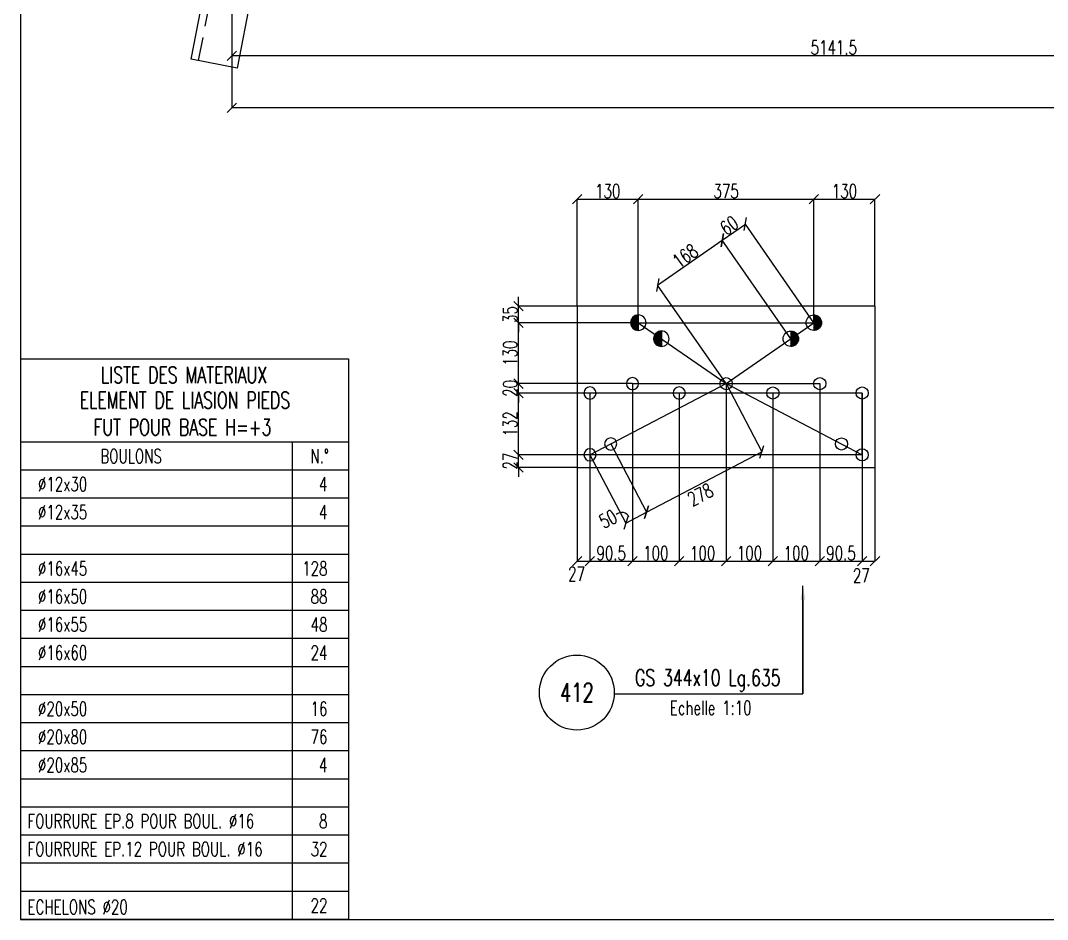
# Model space of a CAD drawing. Extents: x 533388 to 549608, y -33951 to -22449.
# Drawn here: x 533388 to 537773, y -33951 to -30111 of the extents above; entities that cross this region are included whole.
import ezdxf
from ezdxf.enums import TextEntityAlignment as Align

# ---------------------------------------------------------------- set-up
doc = ezdxf.new("R2010")
doc.units = 0
doc.header["$LTSCALE"] = 200
doc.header["$MEASUREMENT"] = 0
doc.linetypes.add('DASHED', pattern=[0.75, 0.5, -0.25])
doc.layers.get('0').update_dxf_attribs({"linetype": 'CONTINUOUS'})
for name, color, linetype in [('BOLLINI_1', 7, 'CONTINUOUS'), ('FORI', 2, 'CONTINUOUS'), ('LINEA_ANG', 2, 'CONTINUOUS'), ('LINEE_PIASTRE', 2, 'CONTINUOUS'), ('LM', 7, 'CONTINUOUS'), ('LP', 3, 'CONTINUOUS'), ('LS', 7, 'CONTINUOUS'), ('PIASTRE', 5, 'CONTINUOUS'), ('TRAT-Y', 7, 'DASHED')]:
    doc.layers.add(name, color=color, linetype=linetype)
doc.styles.add('QUOTE', font='ROMANS8.SHX', dxfattribs={"width": 0.7})
doc.styles.add('RD', font='ROMAND8.SHX', dxfattribs={"width": 0.7})
doc.styles.add('RQL', font='ROMANS8.SHX', dxfattribs={"width": 0.7})
doc.styles.add('RS', font='ROMANS8.shx', dxfattribs={"width": 0.7})
doc.styles.get("Standard").update_dxf_attribs({"font": 'ROMANS8.SHX', "width": 0.7})
doc.dimstyles.new('TRATTO', dxfattribs={"dimscale": 0, "dimtxt": 60, "dimasz": 40, "dimexe": 0, "dimexo": 0, "dimgap": 5, "dimtad": 1, "dimrnd": 0.5, "dimdsep": 46, "dimtxsty": 'RS', "dimblk1": 'OBLIQUE', "dimblk2": 'OBLIQUE', "dimsah": 1, "dimcen": 0.09, "dimclrd": 2, "dimclre": 2, "dimclrt": 7, "dimadec": 0, "dimazin": 0, "dimtfac": 1, "dimtix": 1, "dimtmove": 2, "dimatfit": 3, "dimfxl": 1, "dimtolj": 1, "dimtzin": 0, "dimarcsym": 0})

# ---------------------------------------------------------------- blocks, each defined once
blk = doc.blocks.new('_OBLIQUE')
at = {"color": 0, "linetype": 'ByBlock'}
blk.add_line((-0.5, -0.5), (0.5, 0.5), dxfattribs=at)
blk = doc.blocks.new('*D37')
at = {"layer": 'LS', "color": 2, "lineweight": -2, "transparency": 16777216}
for p, q in [((534290, -29773.9), (534290, -30261.3)), ((539431.5, -29773.9), (539431.5, -30261.3)), ((539431.5, -30261.3), (534290, -30261.3))]:
    blk.add_line(p, q, dxfattribs=at)
at = {"layer": 'LS', "color": 2, "lineweight": -2, "transparency": 16777216, "xscale": 40, "yscale": 40, "zscale": 40, "rotation": 180}
blk.add_blockref('_OBLIQUE', (534290, -30261.3), dxfattribs=at)
at = {"layer": 'LS', "color": 2, "lineweight": -2, "transparency": 16777216, "xscale": 40, "yscale": 40, "zscale": 40}
blk.add_blockref('_OBLIQUE', (539431.5, -30261.3), dxfattribs=at)
at = {"layer": 'LS', "color": 7, "transparency": 16777216, "insert": (536860.8, -30226.3), "char_height": 60, "attachment_point": 5, "style": 'RS'}
blk.add_mtext('\\A1;5141.5', dxfattribs=at)
blk = doc.blocks.new('*D118')
at = {"layer": 'LS', "color": 2, "lineweight": -2, "transparency": 16777216}
for p, q in [((534290, -30261.3), (534290, -30483.6)), ((546931.5, -30261.3), (546931.5, -30483.6)), ((546931.5, -30483.6), (534290, -30483.6))]:
    blk.add_line(p, q, dxfattribs=at)
at = {"layer": 'LS', "color": 2, "lineweight": -2, "transparency": 16777216, "xscale": 40, "yscale": 40, "zscale": 40, "rotation": 180}
blk.add_blockref('_OBLIQUE', (534290, -30483.6), dxfattribs=at)
at = {"layer": 'LS', "color": 2, "lineweight": -2, "transparency": 16777216, "xscale": 40, "yscale": 40, "zscale": 40}
blk.add_blockref('_OBLIQUE', (546931.5, -30483.6), dxfattribs=at)
at = {"layer": 'LS', "color": 7, "transparency": 16777216, "insert": (540610.8, -30445.7), "char_height": 60, "attachment_point": 5, "style": 'RS'}
blk.add_mtext('\\A1;12641 SUR TRUSQ. 75', dxfattribs=at)
blk = doc.blocks.new('MRKR_98')
blk.add_point((0, 0))
at = {"color": 7, "style": 'QUOTE', "width": 0.5, "flags": 1}
for tag, p in [('TI', (3.7, 6.8)), ('NFORI', (3.7, 5.3)), ('AUX2', (3.7, 4.9)), ('FAM', (3.7, 4.5)), ('AUX1', (3.7, 4.2)), ('COMMESSA', (3.7, 3.8)), ('SPESSORE', (3.7, 2.5)), ('SV', (3.7, 1.8)), ('QUA', (3.7, 1.1)), ('DI_S', (3.7, 6.4)), ('D_S', (3.7, 6)), ('E_S', (3.7, 5.7)), ('MD', (3.7, 3.5)), ('MP', (3.7, 3.2)), ('LARGHEZZA', (3.7, 2.8)), ('NP', (3.7, 2.1)), ('PESO', (3.7, 1.4)), ('LUN', (3.7, 0.8)), ('PROF', (3.7, 0.4)), ('POS', (3.7, 0.1))]:
    blk.add_attdef(tag, p, '', height=0.2, dxfattribs=at)
at = {"color": 7, "flags": 1}
for tag, p in [('LAV1', (5.3, 6.9)), ('LAV2', (5.3, 6.5)), ('LAV3', (5.3, 6.2)), ('LAV4', (5.3, 5.9)), ('LAV5', (5.3, 5.5)), ('LAV6', (5.3, 5.2)), ('LAV7', (5.3, 4.9)), ('LAV8', (5.3, 4.5)), ('LAV9', (5.3, 4.2)), ('LAV10', (5.3, 3.9))]:
    blk.add_attdef(tag, p, '', height=0.2, dxfattribs=at)
blk = doc.blocks.new('20')
at = {"color": 0}
for p, q in [((0, 0.98), (0.02, 1)), ((0, 0.94), (0.06, 1)), ((1, -0.01), (0, 0.99)), ((0, 0.89), (0.1, 0.99)), ((0, 0.85), (0.14, 0.99)), ((0, 0.8), (0.18, 0.98)), ((0, 0.76), (0.22, 0.98)), ((0, 0.71), (0.25, 0.97)), ((0, 0.67), (0.29, 0.96)), ((1, -0.05), (0, 0.95)), ((0, 0.62), (0.32, 0.95)), ((0, 0.58), (0.36, 0.93)), ((0, 0.53), (0.39, 0.92)), ((0, 0.49), (0.42, 0.91)), ((1, -0.09), (0, 0.9)), ((0, 0.44), (0.45, 0.89)), ((0, 0.4), (0.48, 0.88)), ((0.99, -0.13), (0, 0.86)), ((0, 0.35), (0.51, 0.86)), ((0, 0.31), (0.54, 0.84)), ((0, 0.26), (0.56, 0.83)), ((0.99, -0.17), (0, 0.81)), ((0, 0.22), (0.59, 0.81)), ((0, 0.17), (0.61, 0.79)), ((0.98, -0.21), (0, 0.77)), ((0, 0.13), (0.64, 0.77)), ((0, 0.08), (0.66, 0.75)), ((0, 0.04), (0.69, 0.73)), ((0.97, -0.25), (0, 0.72)), ((0, -0.01), (0.71, 0.7)), ((0.96, -0.28), (0, 0.68)), ((0, -0.05), (0.73, 0.68)), ((0, -0.1), (0.75, 0.66)), ((0.95, -0.32), (0, 0.63)), ((0, -0.14), (0.77, 0.63)), ((0, -0.19), (0.79, 0.61)), ((0.94, -0.35), (0, 0.59)), ((0, -0.23), (0.81, 0.58)), ((0, -0.28), (0.83, 0.56)), ((0.92, -0.38), (0, 0.54)), ((0, -0.32), (0.85, 0.53)), ((0.91, -0.41), (0, 0.5)), ((0, -0.36), (0.87, 0.5)), ((0, -0.41), (0.88, 0.47)), ((0.9, -0.44), (0, 0.45)), ((0, -0.45), (0.9, 0.44)), ((0.88, -0.47), (0, 0.41)), ((0, -0.5), (0.91, 0.41)), ((0, -0.54), (0.92, 0.38)), ((0.87, -0.5), (0, 0.36)), ((0, -0.59), (0.94, 0.35)), ((0.85, -0.53), (0, 0.32)), ((0, -0.63), (0.95, 0.31)), ((0, -0.68), (0.96, 0.28)), ((0.83, -0.56), (0, 0.27)), ((0, -0.72), (0.97, 0.25)), ((0.81, -0.58), (0, 0.23)), ((0, -0.77), (0.98, 0.21)), ((0.79, -0.61), (0, 0.18)), ((0, -0.81), (0.99, 0.17)), ((0.77, -0.63), (0, 0.14)), ((0, -0.86), (0.99, 0.13)), ((0.75, -0.66), (0, 0.09)), ((0, -0.9), (1, 0.09)), ((0.73, -0.68), (0, 0.05)), ((0, -0.95), (1, 0.05)), ((0.71, -0.7), (0, 0.01)), ((0, -0.99), (1, 0.01)), ((1, 0.04), (0.04, 1)), ((1, 0.09), (0.09, 1)), ((0.99, 0.14), (0.14, 0.99)), ((0.98, 0.19), (0.19, 0.98)), ((0.97, 0.25), (0.25, 0.97)), ((0.95, 0.31), (0.31, 0.95)), ((0.92, 0.38), (0.38, 0.92)), ((0.88, 0.47), (0.47, 0.88)), ((0.81, 0.59), (0.59, 0.81)), ((0.69, -0.73), (0, -0.04)), ((0.66, -0.75), (0, -0.08)), ((0.64, -0.77), (0, -0.13)), ((0.61, -0.79), (0, -0.17)), ((0.59, -0.81), (0, -0.22)), ((0.56, -0.83), (0, -0.26)), ((0.54, -0.84), (0, -0.31)), ((0.51, -0.86), (0, -0.35)), ((0.48, -0.88), (0, -0.4)), ((0.45, -0.89), (0, -0.44)), ((0.42, -0.91), (0, -0.49)), ((0.39, -0.92), (0, -0.53)), ((0.36, -0.93), (0, -0.58)), ((0.32, -0.95), (0, -0.62)), ((0.29, -0.96), (0, -0.67)), ((0.25, -0.97), (0, -0.71)), ((0.22, -0.98), (0, -0.76)), ((0.18, -0.98), (0, -0.8)), ((0.14, -0.99), (0, -0.85)), ((0.1, -0.99), (0, -0.89)), ((0.04, -1), (1, -0.04)), ((0.09, -1), (1, -0.09)), ((0.14, -0.99), (0.99, -0.14)), ((0.19, -0.98), (0.98, -0.19)), ((0.25, -0.97), (0.97, -0.25)), ((0.31, -0.95), (0.95, -0.31)), ((0.38, -0.92), (0.92, -0.38)), ((0.47, -0.88), (0.88, -0.47)), ((0.59, -0.81), (0.81, -0.59))]:
    blk.add_line(p, q, dxfattribs=at)
blk.add_line((0, 1), (0, -1))
blk.add_circle((0, 0), 1)
blk = doc.blocks.new('16')
blk.add_circle((0, 0), 1)
blk = doc.blocks.new('*D151')
at = {"layer": 'LS', "color": 2, "lineweight": -2, "transparency": 16777216}
for p, q in [((536108.2, -31241.2), (536384.5, -31049.2)), ((536677.2, -31470.4), (536384.5, -31049.2)), ((536400.7, -31662.2), (536108.2, -31241.2))]:
    blk.add_line(p, q, dxfattribs=at)
at = {"layer": 'LS', "color": 2, "lineweight": -2, "transparency": 16777216, "xscale": 40, "yscale": 40, "zscale": 40}
for p, rotation in [((536384.5, -31049.2), 34.79992712100002), ((536108.2, -31241.2), 214.799927121)]:
    blk.add_blockref('_OBLIQUE', p, dxfattribs=dict(at, rotation=rotation))
at = {"layer": 'LS', "color": 7, "transparency": 16777216, "insert": (536226.3, -31116.5), "char_height": 60, "attachment_point": 5, "rotation": 34.7999, "style": 'RS'}
blk.add_mtext('\\A1;168', dxfattribs=at)
blk = doc.blocks.new('*D152')
at = {"layer": 'LS', "color": 2, "lineweight": -2, "transparency": 16777216}
for p, q in [((536384.5, -31049.2), (536483, -30980.7)), ((536775.6, -31401.7), (536483, -30980.7)), ((536677.2, -31470.4), (536384.5, -31049.2))]:
    blk.add_line(p, q, dxfattribs=at)
at = {"layer": 'LS', "color": 2, "lineweight": -2, "transparency": 16777216, "xscale": 40, "yscale": 40, "zscale": 40}
for p, rotation in [((536483, -30980.7), 34.79992712100002), ((536384.5, -31049.2), 214.799927121)]:
    blk.add_blockref('_OBLIQUE', p, dxfattribs=dict(at, rotation=rotation))
at = {"layer": 'LS', "color": 7, "transparency": 16777216, "insert": (536413.8, -30986.2), "char_height": 60, "attachment_point": 5, "rotation": 34.7999, "style": 'RS'}
blk.add_mtext('\\A1;60', dxfattribs=at)
blk = doc.blocks.new('*D153')
at = {"layer": 'LS', "color": 2, "lineweight": -2, "transparency": 16777216}
for p, q in [((535514, -31966.1), (535514, -31926.1)), ((535819.4, -31966.1), (535514, -31966.1)), ((535514, -32020.1), (535514, -31966.1)), ((535764.7, -32020.1), (535514, -32020.1)), ((535514, -32020.1), (535514, -32060.1))]:
    blk.add_line(p, q, dxfattribs=at)
at = {"layer": 'LS', "color": 2, "lineweight": -2, "transparency": 16777216, "xscale": 40, "yscale": 40, "zscale": 40}
for p, rotation in [((535514, -31966.1), 270), ((535514, -32020.1), 90)]:
    blk.add_blockref('_OBLIQUE', p, dxfattribs=dict(at, rotation=rotation))
at = {"layer": 'LS', "color": 7, "transparency": 16777216, "insert": (535479, -31993.1), "char_height": 60, "attachment_point": 5, "rotation": 90, "style": 'RS'}
blk.add_mtext('\\A1;27', dxfattribs=at)
blk = doc.blocks.new('*D154')
at = {"layer": 'LS', "color": 2, "lineweight": -2, "transparency": 16777216}
for p, q in [((535819.4, -31702.2), (535514, -31702.2)), ((535514, -31966.1), (535514, -31702.2)), ((535819.4, -31966.1), (535514, -31966.1))]:
    blk.add_line(p, q, dxfattribs=at)
at = {"layer": 'LS', "color": 2, "lineweight": -2, "transparency": 16777216, "xscale": 40, "yscale": 40, "zscale": 40}
for p, rotation in [((535514, -31702.2), 90), ((535514, -31966.1), 270)]:
    blk.add_blockref('_OBLIQUE', p, dxfattribs=dict(at, rotation=rotation))
at = {"layer": 'LS', "color": 7, "transparency": 16777216, "insert": (535479, -31834.1), "char_height": 60, "attachment_point": 5, "rotation": 90, "style": 'RS'}
blk.add_mtext('\\A1;132', dxfattribs=at)
blk = doc.blocks.new('*D155')
at = {"layer": 'LS', "color": 2, "lineweight": -2, "transparency": 16777216}
for p, q in [((535514, -31662.2), (535514, -31622.2)), ((536000.7, -31662.2), (535514, -31662.2)), ((535514, -31702.2), (535514, -31662.2)), ((535819.4, -31702.2), (535514, -31702.2)), ((535514, -31702.2), (535514, -31742.2))]:
    blk.add_line(p, q, dxfattribs=at)
at = {"layer": 'LS', "color": 2, "lineweight": -2, "transparency": 16777216, "xscale": 40, "yscale": 40, "zscale": 40}
for p, rotation in [((535514, -31662.2), 270), ((535514, -31702.2), 90)]:
    blk.add_blockref('_OBLIQUE', p, dxfattribs=dict(at, rotation=rotation))
at = {"layer": 'LS', "color": 7, "transparency": 16777216, "insert": (535479, -31682.2), "char_height": 60, "attachment_point": 5, "rotation": 90, "style": 'RS'}
blk.add_mtext('\\A1;20', dxfattribs=at)
blk = doc.blocks.new('*D156')
at = {"layer": 'LS', "color": 2, "lineweight": -2, "transparency": 16777216}
for p, q in [((536025.9, -31401.7), (535514, -31401.7)), ((535514, -31662.2), (535514, -31401.7)), ((536000.7, -31662.2), (535514, -31662.2))]:
    blk.add_line(p, q, dxfattribs=at)
at = {"layer": 'LS', "color": 2, "lineweight": -2, "transparency": 16777216, "xscale": 40, "yscale": 40, "zscale": 40}
for p, rotation in [((535514, -31401.7), 90), ((535514, -31662.2), 270)]:
    blk.add_blockref('_OBLIQUE', p, dxfattribs=dict(at, rotation=rotation))
at = {"layer": 'LS', "color": 7, "transparency": 16777216, "insert": (535479, -31531.9), "char_height": 60, "attachment_point": 5, "rotation": 90, "style": 'RS'}
blk.add_mtext('\\A1;130', dxfattribs=at)
blk = doc.blocks.new('*D157')
at = {"layer": 'LS', "color": 2, "lineweight": -2, "transparency": 16777216}
for p, q in [((535514, -31331.6), (535514, -31291.6)), ((535764.7, -31331.6), (535514, -31331.6)), ((535514, -31401.7), (535514, -31331.6)), ((536025.9, -31401.7), (535514, -31401.7)), ((535514, -31401.7), (535514, -31441.7))]:
    blk.add_line(p, q, dxfattribs=at)
at = {"layer": 'LS', "color": 2, "lineweight": -2, "transparency": 16777216, "xscale": 40, "yscale": 40, "zscale": 40}
for p, rotation in [((535514, -31331.6), 270), ((535514, -31401.7), 90)]:
    blk.add_blockref('_OBLIQUE', p, dxfattribs=dict(at, rotation=rotation))
at = {"layer": 'LS', "color": 7, "transparency": 16777216, "insert": (535479, -31366.6), "char_height": 60, "attachment_point": 5, "rotation": 90, "style": 'RS'}
blk.add_mtext('\\A1;35', dxfattribs=at)
blk = doc.blocks.new('*D158')
at = {"layer": 'LS', "color": 2, "lineweight": -2, "transparency": 16777216}
for p, q in [((535908.1, -31919.8), (536060.7, -32211.7)), ((535819.4, -31966.1), (535972.1, -32258)), ((535972.1, -32258), (536060.7, -32211.7))]:
    blk.add_line(p, q, dxfattribs=at)
at = {"layer": 'LS', "color": 2, "lineweight": -2, "transparency": 16777216, "xscale": 40, "yscale": 40, "zscale": 40}
for p, rotation in [((536060.7, -32211.7), 27.60483492000002), ((535972.1, -32258), 207.60483492)]:
    blk.add_blockref('_OBLIQUE', p, dxfattribs=dict(at, rotation=rotation))
at = {"layer": 'LS', "color": 7, "transparency": 16777216, "insert": (535896.5, -32240.5), "char_height": 60, "attachment_point": 5, "rotation": 27.6048, "style": 'RS'}
blk.add_mtext('\\A1;50', dxfattribs=at)
blk = doc.blocks.new('*D159')
at = {"layer": 'LS', "color": 2, "lineweight": -2, "transparency": 16777216}
for p, q in [((536400.7, -31662.2), (536553.4, -31954)), ((535908.1, -31919.8), (536060.7, -32211.7)), ((536060.7, -32211.7), (536553.4, -31954))]:
    blk.add_line(p, q, dxfattribs=at)
at = {"layer": 'LS', "color": 2, "lineweight": -2, "transparency": 16777216, "xscale": 40, "yscale": 40, "zscale": 40}
for p, rotation in [((536553.4, -31954), 27.60483492000002), ((536060.7, -32211.7), 207.60483492)]:
    blk.add_blockref('_OBLIQUE', p, dxfattribs=dict(at, rotation=rotation))
at = {"layer": 'LS', "color": 7, "transparency": 16777216, "insert": (536290.8, -32136.8), "char_height": 60, "attachment_point": 5, "rotation": 27.6048, "style": 'RS'}
blk.add_mtext('\\A1;278', dxfattribs=at)
blk = doc.blocks.new('*D160')
at = {"layer": 'LS', "color": 2, "lineweight": -2, "transparency": 16777216}
for p, q in [((535819.4, -31966.1), (535819.4, -32421.2)), ((535764.7, -32020.1), (535764.7, -32421.2)), ((535764.7, -32421.2), (535819.4, -32421.2))]:
    blk.add_line(p, q, dxfattribs=at)
at = {"layer": 'LS', "color": 2, "lineweight": -2, "transparency": 16777216, "xscale": 40, "yscale": 40, "zscale": 40, "rotation": 180}
blk.add_blockref('_OBLIQUE', (535764.7, -32421.2), dxfattribs=at)
at = {"layer": 'LS', "color": 2, "lineweight": -2, "transparency": 16777216, "xscale": 40, "yscale": 40, "zscale": 40}
blk.add_blockref('_OBLIQUE', (535819.4, -32421.2), dxfattribs=at)
at = {"layer": 'LS', "color": 7, "transparency": 16777216, "insert": (535762.3, -32475.4), "char_height": 60, "attachment_point": 5, "style": 'RS'}
blk.add_mtext('\\A1;27', dxfattribs=at)
blk = doc.blocks.new('*D161')
at = {"layer": 'LS', "color": 2, "lineweight": -2, "transparency": 16777216}
for p, q in [((536000.7, -31662.2), (536000.7, -32421.2)), ((535819.4, -31702.2), (535819.4, -32421.2)), ((535819.4, -32421.2), (536000.7, -32421.2))]:
    blk.add_line(p, q, dxfattribs=at)
at = {"layer": 'LS', "color": 2, "lineweight": -2, "transparency": 16777216, "xscale": 40, "yscale": 40, "zscale": 40, "rotation": 180}
blk.add_blockref('_OBLIQUE', (535819.4, -32421.2), dxfattribs=at)
at = {"layer": 'LS', "color": 2, "lineweight": -2, "transparency": 16777216, "xscale": 40, "yscale": 40, "zscale": 40}
blk.add_blockref('_OBLIQUE', (536000.7, -32421.2), dxfattribs=at)
at = {"layer": 'LS', "color": 7, "transparency": 16777216, "insert": (535910.1, -32386.2), "char_height": 60, "attachment_point": 5, "style": 'RS'}
blk.add_mtext('\\A1;90.5', dxfattribs=at)
blk = doc.blocks.new('*D162')
at = {"layer": 'LS', "color": 2, "lineweight": -2, "transparency": 16777216}
for p, q in [((536000.7, -31662.2), (536000.7, -32421.2)), ((536200.7, -31702.2), (536200.7, -32421.2)), ((536000.7, -32421.2), (536200.7, -32421.2))]:
    blk.add_line(p, q, dxfattribs=at)
at = {"layer": 'LS', "color": 2, "lineweight": -2, "transparency": 16777216, "xscale": 40, "yscale": 40, "zscale": 40, "rotation": 180}
blk.add_blockref('_OBLIQUE', (536000.7, -32421.2), dxfattribs=at)
at = {"layer": 'LS', "color": 2, "lineweight": -2, "transparency": 16777216, "xscale": 40, "yscale": 40, "zscale": 40}
blk.add_blockref('_OBLIQUE', (536200.7, -32421.2), dxfattribs=at)
at = {"layer": 'LS', "color": 7, "transparency": 16777216, "insert": (536100.7, -32386.2), "char_height": 60, "attachment_point": 5, "style": 'RS'}
blk.add_mtext('\\A1;100', dxfattribs=at)
blk = doc.blocks.new('*D163')
at = {"layer": 'LS', "color": 2, "lineweight": -2, "transparency": 16777216}
for p, q in [((536400.7, -31662.2), (536400.7, -32421.2)), ((536200.7, -31702.2), (536200.7, -32421.2)), ((536200.7, -32421.2), (536400.7, -32421.2))]:
    blk.add_line(p, q, dxfattribs=at)
at = {"layer": 'LS', "color": 2, "lineweight": -2, "transparency": 16777216, "xscale": 40, "yscale": 40, "zscale": 40, "rotation": 180}
blk.add_blockref('_OBLIQUE', (536200.7, -32421.2), dxfattribs=at)
at = {"layer": 'LS', "color": 2, "lineweight": -2, "transparency": 16777216, "xscale": 40, "yscale": 40, "zscale": 40}
blk.add_blockref('_OBLIQUE', (536400.7, -32421.2), dxfattribs=at)
at = {"layer": 'LS', "color": 7, "transparency": 16777216, "insert": (536300.7, -32386.2), "char_height": 60, "attachment_point": 5, "style": 'RS'}
blk.add_mtext('\\A1;100', dxfattribs=at)
blk = doc.blocks.new('*D164')
at = {"layer": 'LS', "color": 2, "lineweight": -2, "transparency": 16777216}
for p, q in [((536400.7, -31662.2), (536400.7, -32421.2)), ((536600.7, -31702.2), (536600.7, -32421.2)), ((536400.7, -32421.2), (536600.7, -32421.2))]:
    blk.add_line(p, q, dxfattribs=at)
at = {"layer": 'LS', "color": 2, "lineweight": -2, "transparency": 16777216, "xscale": 40, "yscale": 40, "zscale": 40, "rotation": 180}
blk.add_blockref('_OBLIQUE', (536400.7, -32421.2), dxfattribs=at)
at = {"layer": 'LS', "color": 2, "lineweight": -2, "transparency": 16777216, "xscale": 40, "yscale": 40, "zscale": 40}
blk.add_blockref('_OBLIQUE', (536600.7, -32421.2), dxfattribs=at)
at = {"layer": 'LS', "color": 7, "transparency": 16777216, "insert": (536500.7, -32386.2), "char_height": 60, "attachment_point": 5, "style": 'RS'}
blk.add_mtext('\\A1;100', dxfattribs=at)
blk = doc.blocks.new('*D165')
at = {"layer": 'LS', "color": 2, "lineweight": -2, "transparency": 16777216}
for p, q in [((536800.7, -31662.2), (536800.7, -32421.2)), ((536600.7, -31702.2), (536600.7, -32421.2)), ((536600.7, -32421.2), (536800.7, -32421.2))]:
    blk.add_line(p, q, dxfattribs=at)
at = {"layer": 'LS', "color": 2, "lineweight": -2, "transparency": 16777216, "xscale": 40, "yscale": 40, "zscale": 40, "rotation": 180}
blk.add_blockref('_OBLIQUE', (536600.7, -32421.2), dxfattribs=at)
at = {"layer": 'LS', "color": 2, "lineweight": -2, "transparency": 16777216, "xscale": 40, "yscale": 40, "zscale": 40}
blk.add_blockref('_OBLIQUE', (536800.7, -32421.2), dxfattribs=at)
at = {"layer": 'LS', "color": 7, "transparency": 16777216, "insert": (536700.7, -32386.2), "char_height": 60, "attachment_point": 5, "style": 'RS'}
blk.add_mtext('\\A1;100', dxfattribs=at)
blk = doc.blocks.new('*D166')
at = {"layer": 'LS', "color": 2, "lineweight": -2, "transparency": 16777216}
for p, q in [((536800.7, -31662.2), (536800.7, -32421.2)), ((536982.1, -31966.1), (536982.1, -32421.2)), ((536800.7, -32421.2), (536982.1, -32421.2))]:
    blk.add_line(p, q, dxfattribs=at)
at = {"layer": 'LS', "color": 2, "lineweight": -2, "transparency": 16777216, "xscale": 40, "yscale": 40, "zscale": 40, "rotation": 180}
blk.add_blockref('_OBLIQUE', (536800.7, -32421.2), dxfattribs=at)
at = {"layer": 'LS', "color": 2, "lineweight": -2, "transparency": 16777216, "xscale": 40, "yscale": 40, "zscale": 40}
blk.add_blockref('_OBLIQUE', (536982.1, -32421.2), dxfattribs=at)
at = {"layer": 'LS', "color": 7, "transparency": 16777216, "insert": (536891.4, -32386.2), "char_height": 60, "attachment_point": 5, "style": 'RS'}
blk.add_mtext('\\A1;90.5', dxfattribs=at)
blk = doc.blocks.new('*D167')
at = {"layer": 'LS', "color": 2, "lineweight": -2, "transparency": 16777216}
for p, q in [((536982.1, -31702.2), (536982.1, -32421.2)), ((537036.7, -32020.1), (537036.7, -32421.2)), ((536982.1, -32421.2), (537036.7, -32421.2))]:
    blk.add_line(p, q, dxfattribs=at)
at = {"layer": 'LS', "color": 2, "lineweight": -2, "transparency": 16777216, "xscale": 40, "yscale": 40, "zscale": 40, "rotation": 180}
blk.add_blockref('_OBLIQUE', (536982.1, -32421.2), dxfattribs=at)
at = {"layer": 'LS', "color": 2, "lineweight": -2, "transparency": 16777216, "xscale": 40, "yscale": 40, "zscale": 40}
blk.add_blockref('_OBLIQUE', (537036.7, -32421.2), dxfattribs=at)
at = {"layer": 'LS', "color": 7, "transparency": 16777216, "insert": (536978.4, -32481.5), "char_height": 60, "attachment_point": 5, "style": 'RS'}
blk.add_mtext('\\A1;27', dxfattribs=at)
blk = doc.blocks.new('*D168')
at = {"layer": 'LS', "color": 2, "lineweight": -2, "transparency": 16777216}
for p, q in [((535764.7, -31331.6), (535764.7, -30874.4)), ((535764.7, -30874.4), (536025.9, -30874.4)), ((536025.9, -31401.7), (536025.9, -30874.4))]:
    blk.add_line(p, q, dxfattribs=at)
at = {"layer": 'LS', "color": 2, "lineweight": -2, "transparency": 16777216, "xscale": 40, "yscale": 40, "zscale": 40, "rotation": 180}
blk.add_blockref('_OBLIQUE', (535764.7, -30874.4), dxfattribs=at)
at = {"layer": 'LS', "color": 2, "lineweight": -2, "transparency": 16777216, "xscale": 40, "yscale": 40, "zscale": 40}
blk.add_blockref('_OBLIQUE', (536025.9, -30874.4), dxfattribs=at)
at = {"layer": 'LS', "color": 7, "transparency": 16777216, "insert": (535895.3, -30839.4), "char_height": 60, "attachment_point": 5, "style": 'RS'}
blk.add_mtext('\\A1;130', dxfattribs=at)
blk = doc.blocks.new('*D169')
at = {"layer": 'LS', "color": 2, "lineweight": -2, "transparency": 16777216}
for p, q in [((536025.9, -31401.7), (536025.9, -30874.4)), ((536025.9, -30874.4), (536775.6, -30874.4)), ((536775.6, -31401.7), (536775.6, -30874.4))]:
    blk.add_line(p, q, dxfattribs=at)
at = {"layer": 'LS', "color": 2, "lineweight": -2, "transparency": 16777216, "xscale": 40, "yscale": 40, "zscale": 40, "rotation": 180}
blk.add_blockref('_OBLIQUE', (536025.9, -30874.4), dxfattribs=at)
at = {"layer": 'LS', "color": 2, "lineweight": -2, "transparency": 16777216, "xscale": 40, "yscale": 40, "zscale": 40}
blk.add_blockref('_OBLIQUE', (536775.6, -30874.4), dxfattribs=at)
at = {"layer": 'LS', "color": 7, "transparency": 16777216, "insert": (536400.7, -30839.4), "char_height": 60, "attachment_point": 5, "style": 'RS'}
blk.add_mtext('\\A1;375', dxfattribs=at)
blk = doc.blocks.new('*D170')
at = {"layer": 'LS', "color": 2, "lineweight": -2, "transparency": 16777216}
for p, q in [((536775.6, -31401.7), (536775.6, -30874.4)), ((536775.6, -30874.4), (537036.7, -30874.4)), ((537036.7, -31331.6), (537036.7, -30874.4))]:
    blk.add_line(p, q, dxfattribs=at)
at = {"layer": 'LS', "color": 2, "lineweight": -2, "transparency": 16777216, "xscale": 40, "yscale": 40, "zscale": 40, "rotation": 180}
blk.add_blockref('_OBLIQUE', (536775.6, -30874.4), dxfattribs=at)
at = {"layer": 'LS', "color": 2, "lineweight": -2, "transparency": 16777216, "xscale": 40, "yscale": 40, "zscale": 40}
blk.add_blockref('_OBLIQUE', (537036.7, -30874.4), dxfattribs=at)
at = {"layer": 'LS', "color": 7, "transparency": 16777216, "insert": (536906.2, -30839.4), "char_height": 60, "attachment_point": 5, "style": 'RS'}
blk.add_mtext('\\A1;130', dxfattribs=at)
blk = doc.blocks.new('xxx')
blk.add_circle((0, 0), 8)
at = {"color": 3, "style": 'RQL', "width": 0.7}
blk.add_attdef('POS', text='', height=4, dxfattribs=at).set_placement((0, 0), align=Align.MIDDLE)
at = {"color": 3, "style": 'RQL', "width": 0.7, "flags": 1}
blk.add_attdef('POS1', (-0.39, -5.42), '', height=2, dxfattribs=at)
at = {"style": 'RQL', "width": 0.7, "flags": 1}
blk.add_attdef('TIPO', (-0.39, -8.66), '', height=2, dxfattribs=at)

msp = doc.modelspace()

# ---------------------------------------------------------------- linework, layer by layer
at = {"layer": 'LINEA_ANG'}
for p, q in [((534116.829, -30275.698), (534340.274, -29117.047)), ((534536.656, -29154.919), (534313.211, -30313.57)), ((534313.211, -30313.57), (534116.829, -30275.698))]:
    msp.add_line(p, q, dxfattribs=at)
at = {"layer": 'LINEE_PIASTRE'}
for p, q in [((537036.749, -31331.572), (535764.749, -31331.572)), ((535764.749, -31331.572), (535764.749, -32020.072)), ((537036.749, -32020.072), (537036.749, -31331.572)), ((535764.749, -32020.072), (537036.749, -32020.072))]:
    msp.add_line(p, q, dxfattribs=at)
at = {"layer": 'LP'}
for p, q in [((533387.578, -31555.685), (533387.578, -33951.483)), ((533387.578, -31555.685), (534787.578, -31555.685)), ((534787.578, -31555.685), (534787.578, -33951.483)), ((534787.578, -31911.685), (533387.578, -31911.685)), ((534787.578, -32031.668), (533387.578, -32031.668))]:
    msp.add_line(p, q, dxfattribs=at)
at = {"layer": 'LS', "color": 2}
for p, q in [((536025.936, -31401.661), (536400.749, -31662.162)), ((536025.936, -31401.661), (536775.561, -31401.661)), ((536400.749, -31662.162), (536775.561, -31401.661)), ((535819.445, -31966.123), (536400.749, -31662.162)), ((536000.749, -31662.162), (536800.749, -31662.162)), ((536400.749, -31662.162), (536982.053, -31966.123)), ((536982.061, -31702.162), (535819.437, -31702.162)), ((536982.053, -31966.123), (535819.445, -31966.123))]:
    msp.add_line(p, q, dxfattribs=at)
at = {"layer": 'LS', "color": 6}
for p, q in [((535819.437, -31702.162), (535819.445, -31966.123)), ((536982.053, -31966.123), (536982.061, -31702.162)), ((534787.578, -32151.635), (533387.578, -32151.635)), ((534787.578, -32271.601), (533387.578, -32271.601)), ((534787.578, -32391.635), (533387.578, -32391.635)), ((534787.578, -32511.635), (533387.578, -32511.635)), ((536728.967, -32987.581), (536728.967, -32525.343)), ((534787.578, -32631.635), (533387.578, -32631.635)), ((534787.578, -32751.618), (533387.578, -32751.618)), ((534787.578, -32751.635), (533387.578, -32751.635)), ((534787.578, -32751.635), (533387.578, -32751.635)), ((534787.578, -32871.618), (533387.578, -32871.618)), ((534787.578, -32991.618), (533387.578, -32991.618)), ((535923.317, -32987.581), (536728.967, -32987.581)), ((534787.578, -33111.601), (533387.578, -33111.601)), ((534787.578, -33231.584), (533387.578, -33231.584)), ((534787.578, -33351.567), (533387.578, -33351.567)), ((534787.578, -33471.551), (533387.578, -33471.551)), ((534787.578, -33591.534), (533387.578, -33591.534)), ((534787.578, -33591.534), (533387.578, -33591.534)), ((534787.578, -33711.517), (533387.578, -33711.517)), ((534787.578, -33711.517), (533387.578, -33711.517)), ((534787.578, -33831.5), (533387.578, -33831.5))]:
    msp.add_line(p, q, dxfattribs=at)
at = {"layer": 'LS', "color": 3}
for p, q in [((534547.307, -31911.685), (534547.307, -33951.483)), ((534547.307, -31911.685), (534547.307, -33951.483)), ((534787.578, -33951.483), (533387.578, -33951.483))]:
    msp.add_line(p, q, dxfattribs=at)
at = {"layer": 'LS', "color": 8}
msp.add_lwpolyline([(533387.578, -22471.483), (533387.578, -33951.483), (546107.578, -33951.483), (546107.578, -32351.483), (549607.578, -32351.483), (549607.578, -22471.483), (533387.578, -22471.483)], close=True, dxfattribs=at)
at = {"layer": 'LS', "color": 6}
msp.add_lwpolyline([(536728.967, -32585.343), (536728.967, -32987.581)], dxfattribs=at)
msp.add_arc((535955.019, -32245.921), 33.605, 22.271461, 133.301984, dxfattribs=at)
msp.add_solid([(536718.967, -32585.343), (536728.967, -32525.343), (536738.967, -32585.343)], dxfattribs=at)
at = {"layer": 'TRAT-Y'}
msp.add_line((534148.251, -30281.758), (534371.695, -29123.107), dxfattribs=at)

# ---------------------------------------------------------------- block references
at = {"layer": 'BOLLINI_1', "xscale": 20, "yscale": 20, "zscale": 20}
msp.add_blockref('xxx', (535763.413, -32982.045), dxfattribs=at).add_auto_attribs({'POS': '412'})
at = {"layer": 'FORI'}
for name, p, xscale, yscale, zscale in [('20', (536025.936, -31401.661), -33, 33, 33), ('20', (536775.561, -31401.661), 33, 33, 33), ('20', (536124.328, -31470.355), -33, 33, 33), ('20', (536677.169, -31470.355), 33, 33, 33), ('16', (536000.749, -31662.162), -26, 26, 26), ('16', (536400.749, -31662.162), 26, 26, 26), ('16', (536800.749, -31662.162), 26, 26, 26), ('16', (535819.437, -31702.162), -26, 26, 26), ('16', (536200.749, -31702.162), -26, 26, 26), ('16', (536600.749, -31702.162), 26, 26, 26), ('16', (536982.061, -31702.162), 26, 26, 26)]:
    msp.add_blockref(name, p, dxfattribs=dict(at, xscale=xscale, yscale=yscale, zscale=zscale))
at = {"layer": 'FORI', "yscale": 26, "zscale": 26}
for p, xscale, rotation in [((535908.061, -31919.785), -26, 359.957216619), ((536893.436, -31919.785), 26, 0.04278338100001738), ((535819.445, -31966.123), -26, 359.957216619), ((536982.053, -31966.123), 26, 0.04278338100001738)]:
    msp.add_blockref('16', p, dxfattribs=dict(at, xscale=xscale, rotation=rotation))
at = {"layer": 'PIASTRE'}
ref = msp.add_blockref('MRKR_98', (535764.749, -32020.072), dxfattribs=dict(at, xscale=2, yscale=2, zscale=2))
ref.add_attrib('PROF', 'GS 344x10 Lg.635', (536011.835, -32953.561), dxfattribs={"layer": '0', "color": 2, "height": 70, "style": 'QUOTE', "width": 0.7})

# ---------------------------------------------------------------- texts
at = {"layer": 'LM', "style": 'RD', "width": 0.7}
for s, p in [('LISTE DES MATERIAUX', (534085.887, -31624.77)), ('ELEMENT DE LIASION PIEDS', (534089.802, -31732.772)), ('FUT POUR BASE H=+3', (534079.031, -31848.231))]:
    msp.add_text(s, height=69.993, dxfattribs=at).set_placement(p, align=Align.MIDDLE)
at = {"layer": 'LM', "char_height": 59.9916, "style": 'RD'}
for s, insert, attachment_point in [('BOULONS', (533728.625, -31971.677), 4), ('N.°', (534704.59, -31971.677), 6)]:
    msp.add_mtext(s, dxfattribs=dict(at, insert=insert, attachment_point=attachment_point))
at = {"layer": 'LS', "color": 7, "style": 'RS', "width": 0.7}
for s, height, p in [('∅12x30', 59.9916, (533461.961, -32121.622)), ('∅12x35', 59.9916, (533461.961, -32241.588)), ('∅16x45', 59.9916, (533461.961, -32481.622)), ('∅16x50', 59.9916, (533461.961, -32601.605)), ('∅16x55', 59.9916, (533461.961, -32721.588)), ('∅16x60', 59.9916, (533461.961, -32841.588)), ('∅20x50', 59.9916, (533461.961, -33081.588)), ('Echelle 1:10', 60, (536160.41, -33076.873)), ('∅20x80', 59.9916, (533461.961, -33201.572)), ('∅20x85', 59.9916, (533461.961, -33321.555)), ('FOURRURE EP.8 POUR BOUL. %%C16', 59.9916, (533417.309, -33561.555)), ('FOURRURE EP.12 POUR BOUL. %%C16', 59.9916, (533417.309, -33681.538)), ('ECHELONS %%C20', 59.9916, (533417.309, -33928.205))]:
    msp.add_text(s, height=height, dxfattribs=at).set_placement(p)
for s, height, p in [('4', 59.992, (534698.301, -32121.622)), ('4', 59.992, (534698.301, -32241.588)), ('128', 59.9916, (534698.301, -32481.622)), ('88', 59.9916, (534698.301, -32601.605)), ('48', 59.9916, (534698.301, -32721.622)), ('24', 59.9916, (534698.301, -32841.622)), ('16', 59.9916, (534698.301, -33081.588)), ('76', 59.9916, (534698.301, -33201.572)), ('4', 59.992, (534698.301, -33321.555)), ('8', 59.992, (534698.301, -33561.521)), ('32', 59.9916, (534698.301, -33681.504)), ('22', 59.9916, (534698.301, -33921.471))]:
    msp.add_text(s, height=height, dxfattribs=at).set_placement(p, align=Align.RIGHT)

# ---------------------------------------------------------------- dimensions: what is measured, and where the dimension line sits
at = {"layer": 'LS'}
dim = msp.add_linear_dim(base=(534289.991, -30261.345), p1=(539431.53, -29773.909), p2=(534289.991, -29773.909), angle=180, dimstyle='TRATTO', override={"dimscale": 1}, dxfattribs=at)
dim.commit()
dim.dimension.update_dxf_attribs({"geometry": '*D37', "text_midpoint": (536860.761, -30226.345)})
for base, p1, p2, text, picture, middle in [((534289.991, -30483.6), (546931.528, -30261.345), (534289.991, -30261.345), '12641 SUR TRUSQ. 75', '*D118', (540610.76, -30445.743)), ((536025.936, -30874.351), (535764.749, -31331.572), (536025.936, -31401.661), '130', '*D168', (535895.342, -30839.351)), ((536775.561, -30874.351), (536025.936, -31401.661), (536775.561, -31401.661), '375', '*D169', (536400.749, -30839.351)), ((537036.749, -30874.351), (536775.561, -31401.661), (537036.749, -31331.572), '130', '*D170', (536906.155, -30839.351)), ((536000.749, -32421.192), (535819.437, -31702.162), (536000.749, -31662.162), '90.5', '*D161', (535910.093, -32386.192)), ((536200.749, -32421.192), (536000.749, -31662.162), (536200.749, -31702.162), '100', '*D162', (536100.749, -32386.192)), ((536400.749, -32421.192), (536200.749, -31702.162), (536400.749, -31662.162), '100', '*D163', (536300.749, -32386.192)), ((536600.749, -32421.192), (536400.749, -31662.162), (536600.749, -31702.162), '100', '*D164', (536500.749, -32386.192)), ((536800.749, -32421.192), (536600.749, -31702.162), (536800.749, -31662.162), '100', '*D165', (536700.749, -32386.192)), ((536982.053, -32421.192), (536800.749, -31662.162), (536982.053, -31966.123), '90.5', '*D166', (536891.401, -32386.192))]:
    dim = msp.add_linear_dim(base=base, p1=p1, p2=p2, text=text, dimstyle='TRATTO', override={"dimscale": 1}, dxfattribs=at)
    dim.commit()
    dim.dimension.update_dxf_attribs({"geometry": picture, "text_midpoint": middle})
for base, p1, p2, angle, text, picture, middle in [((536482.997, -30980.714), (536677.169, -31470.355), (536775.561, -31401.661), 34.799927, '60', '*D152', (536413.753, -30986.217)), ((536384.459, -31049.199), (536400.749, -31662.162), (536677.169, -31470.355), 34.799927, '168', '*D151', (536226.346, -31116.467)), ((535513.955, -31331.572), (536025.936, -31401.661), (535764.749, -31331.572), 90, '35', '*D157', (535478.955, -31366.616)), ((535513.955, -31401.661), (536000.749, -31662.162), (536025.936, -31401.661), 90, '130', '*D156', (535478.955, -31531.911)), ((535513.955, -31662.162), (535819.437, -31702.162), (536000.749, -31662.162), 90, '20', '*D155', (535478.955, -31682.162)), ((535513.955, -31702.162), (535819.445, -31966.123), (535819.437, -31702.162), 90, '132', '*D154', (535478.955, -31834.142)), ((535513.955, -31966.123), (535764.749, -32020.072), (535819.445, -31966.123), 90, '27', '*D153', (535478.955, -31993.097))]:
    dim = msp.add_linear_dim(base=base, p1=p1, p2=p2, angle=angle, text=text, dimstyle='TRATTO', override={"dimscale": 1}, dxfattribs=at)
    dim.commit()
    dim.dimension.update_dxf_attribs({"geometry": picture, "text_midpoint": middle})
for base, p1, p2, text, picture, middle in [((536553.371, -31954.042), (535908.061, -31919.785), (536400.749, -31662.162), '278', '*D159', (536290.809, -32136.843)), ((536060.684, -32211.666), (535819.445, -31966.123), (535908.061, -31919.785), '50', '*D158', (535896.496, -32240.459))]:
    dim = msp.add_linear_dim(base=base, p1=p1, p2=p2, angle=27.604835, text=text, dimstyle='TRATTO', override={"dimscale": 1}, dxfattribs=at)
    dim.commit()
    dim.dimension.update_dxf_attribs({"geometry": picture, "text_midpoint": middle, "dimtype": 160})
for base, p1, p2, picture, middle in [((537036.749, -32421.192), (536982.061, -31702.162), (537036.749, -32020.072), '*D167', (536978.353, -32481.49)), ((535819.445, -32421.192), (535764.749, -32020.072), (535819.445, -31966.123), '*D160', (535762.273, -32475.394))]:
    dim = msp.add_linear_dim(base=base, p1=p1, p2=p2, text='27', dimstyle='TRATTO', override={"dimscale": 1}, dxfattribs=at)
    dim.commit()
    dim.dimension.update_dxf_attribs({"geometry": picture, "text_midpoint": middle, "dimtype": 160})

doc.saveas('drawing.dxf')
